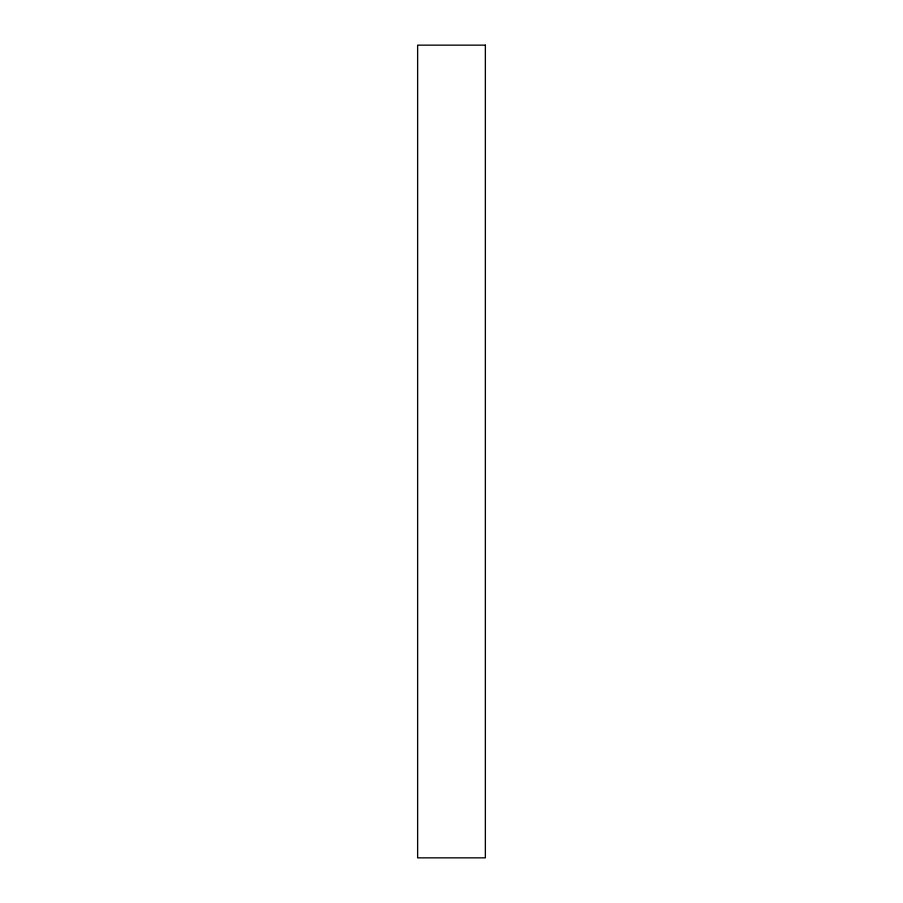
<?xml version="1.0" encoding="UTF-8"?>
<svg xmlns="http://www.w3.org/2000/svg" width="903" height="903" viewBox="0 0 903 903"><rect width="100%" height="100%" fill="white"/><g stroke="black" fill="none" stroke-linecap="round" stroke-linejoin="round"><path stroke-width="1.35" d="M485.362 45.15L417.637 45.15L417.637 857.85L485.362 857.85L485.362 45.15"/></g></svg>
